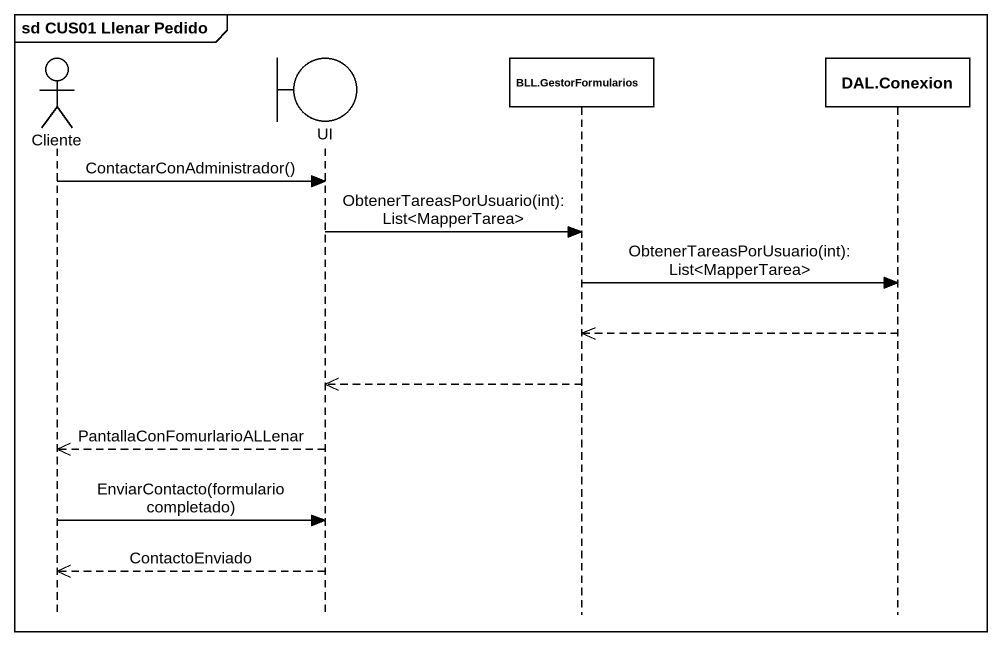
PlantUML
@startuml
mainframe sd CUS01 Llenar Pedido
hide footbox
actor Cliente
boundary UI
participant "BLL.GestorFormularios" as BLL_GestorFormularios
participant "DAL.Conexion" as DAL_Conexion

Cliente -> UI : ContactarConAdministrador()
UI -> BLL_GestorFormularios : ObtenerTareasPorUsuario(int): List<MapperTarea>
BLL_GestorFormularios -> DAL_Conexion : ObtenerTareasPorUsuario(int): List<MapperTarea>
DAL_Conexion -->> BLL_GestorFormularios
BLL_GestorFormularios -->> UI
UI -->> Cliente : PantallaConFomurlarioALLenar
Cliente -> UI : EnviarContacto(formulario completado)
UI -->> Cliente : ContactoEnviado
@enduml
